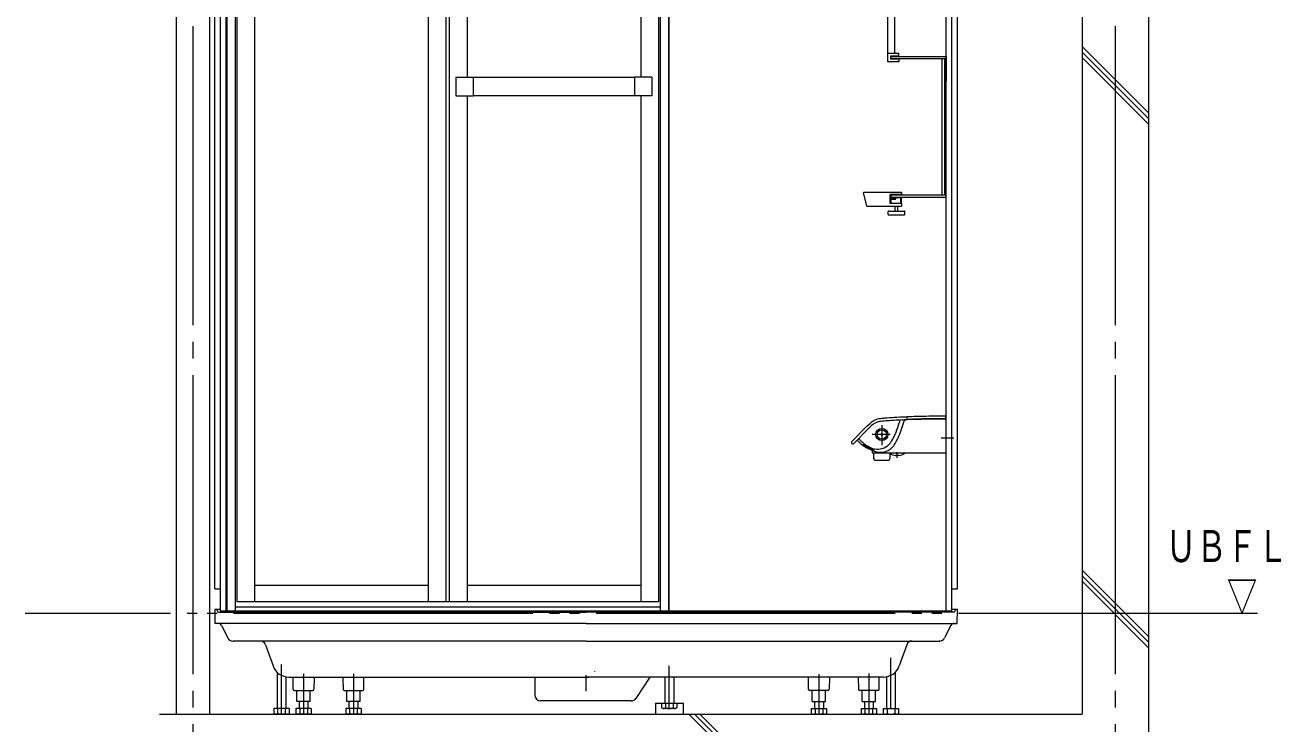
# Model space of a CAD drawing. Units: millimetres on the paper. Extents: x -305 to 305, y -152 to 152.
# Drawn here: x -140.4 to -64.8, y -98 to -56 of the extents above; entities that cross this region are included whole.
import ezdxf
from ezdxf.enums import TextEntityAlignment as Align

# ---------------------------------------------------------------- set-up
doc = ezdxf.new("R2010")
doc.units = ezdxf.units.MM
for name, pattern in [('DASHED2', [3, 2, -1]), ('LONG_CHAIN', [21, 18, -1, 1, -1]), ('LONG_DOUBLE_CHAIN', [21.8, 18, -1, 0.6, -0.6, 0.6, -1])]:
    doc.linetypes.add(name, pattern=pattern)
doc.layers.add('0-1_VIEW0001', color=7, linetype='DASHED2', lineweight=9)
doc.styles.add('ＭＳ ゴシック', font='')
doc.styles.get('ＭＳ ゴシック').set_extended_font_data('MS Gothic')

msp = doc.modelspace()

# ---------------------------------------------------------------- linework, layer by layer
at = {"layer": '0-1_VIEW0001', "linetype": 'Continuous'}
for p, q in [((-131.265, -14.02), (-131.265, -97.42)), ((-129.265, -14.02), (-129.265, -97.42)), ((-76.765, -14.02), (-76.765, -97.42)), ((-72.765, -14.02), (-72.765, -102.42)), ((-128.932, -89.887), (-128.932, -24.687)), ((-84.266, -89.887), (-84.266, -24.687)), ((-128.599, -91.22), (-128.599, -25.187)), ((-128.266, -91.22), (-128.266, -25.187)), ((-101.599, -91.22), (-101.599, -25.187)), ((-84.932, -77.82), (-84.932, -25.187)), ((-84.599, -91.22), (-84.599, -25.187)), ((-88.456, -58.17), (-88.456, -41.52)), ((-88.033, -57.654), (-88.033, -41.52)), ((-72.767, -61.242), (-76.767, -57.242)), ((-87.789, -57.654), (-88.456, -57.654)), ((-87.789, -58.17), (-88.456, -58.17)), ((-87.789, -57.82), (-88.289, -57.82)), ((-88.289, -57.82), (-88.289, -58.004)), ((-87.789, -57.837), (-88.289, -57.837)), ((-87.789, -58.004), (-88.289, -58.004)), ((-88.266, -57.937), (-88.266, -57.87)), ((-88.266, -57.937), (-88.266, -57.87)), ((-88.233, -57.837), (-84.933, -57.837)), ((-88.233, -57.97), (-84.933, -57.97)), ((-87.789, -57.837), (-87.789, -57.654)), ((-87.789, -58.004), (-87.789, -58.17)), ((-85.199, -57.97), (-85.199, -66.17)), ((-85.033, -57.97), (-85.033, -66.17)), ((-84.933, -57.837), (-84.933, -59.304)), ((-72.767, -61.575), (-76.767, -57.575)), ((-72.767, -61.908), (-76.767, -57.908)), ((-85.033, -59.304), (-84.933, -59.304)), ((-85.033, -64.837), (-84.933, -64.837)), ((-87.633, -66.02), (-89.919, -66.02)), ((-89.708, -66.854), (-89.919, -66.02)), ((-89.708, -66.854), (-89.919, -66.02)), ((-87.633, -66.154), (-88.299, -66.154)), ((-88.299, -66.687), (-88.299, -66.154)), ((-88.283, -66.17), (-88.283, -66.62)), ((-87.633, -66.17), (-88.283, -66.17)), ((-88.266, -66.204), (-88.266, -66.27)), ((-88.266, -66.437), (-87.966, -66.437)), ((-88.266, -66.437), (-88.266, -66.687)), ((-88.233, -66.17), (-84.933, -66.17)), ((-88.233, -66.304), (-88.233, -66.404)), ((-88.033, -66.404), (-88.233, -66.404)), ((-88.033, -66.304), (-88.033, -66.404)), ((-87.983, -66.337), (-87.666, -66.337)), ((-87.983, -66.404), (-87.983, -66.337)), ((-87.966, -66.404), (-87.983, -66.404)), ((-87.966, -66.437), (-87.966, -66.354)), ((-87.63, -66.354), (-87.966, -66.354)), ((-87.668, -66.687), (-87.668, -66.354)), ((-87.666, -66.687), (-87.666, -66.337)), ((-87.633, -66.02), (-87.633, -66.154)), ((-87.633, -66.154), (-87.633, -66.17)), ((-87.63, -66.687), (-87.63, -66.354)), ((-89.708, -66.854), (-87.633, -66.854)), ((-88.433, -67.345), (-88.433, -67.179)), ((-88.399, -67.145), (-87.466, -67.145)), ((-88.283, -66.62), (-88.299, -66.62)), ((-87.63, -66.687), (-88.299, -66.687)), ((-88.016, -67.145), (-88.016, -66.854)), ((-87.849, -67.145), (-87.849, -66.854)), ((-87.633, -66.687), (-87.633, -66.854)), ((-87.433, -67.345), (-87.433, -67.179)), ((-88.399, -67.379), (-87.466, -67.379)), ((-84.932, -91.22), (-84.932, -77.82)), ((-72.768, -92.754), (-76.767, -88.754)), ((-72.768, -93.087), (-76.767, -89.087)), ((-128.932, -89.887), (-128.599, -89.887)), ((-84.599, -89.887), (-84.266, -89.887)), ((-72.767, -93.421), (-76.767, -89.421)), ((-128.941, -91.12), (-128.941, -91.22)), ((-128.599, -91.12), (-128.941, -91.12)), ((-128.941, -91.226), (-128.941, -91.954)), ((-128.806, -91.189), (-128.807, -91.153)), ((-128.706, -91.287), (-106.599, -91.287)), ((-127.716, -91.22), (-128.599, -91.22)), ((-84.492, -91.287), (-106.599, -91.287)), ((-84.599, -91.22), (-102.149, -91.22)), ((-84.257, -91.12), (-84.599, -91.12)), ((-84.392, -91.189), (-84.391, -91.153)), ((-84.272, -91.954), (-84.257, -91.12)), ((-106.599, -91.954), (-128.941, -91.954)), ((-128.543, -92.083), (-128.166, -92.836)), ((-106.599, -91.954), (-84.272, -91.954)), ((-84.655, -92.083), (-85.032, -92.836)), ((-127.868, -93.02), (-127.834, -93.02)), ((-126.199, -93.02), (-127.834, -93.02)), ((-106.599, -93.02), (-126.774, -93.02)), ((-125.885, -93.242), (-125.433, -94.521)), ((-106.599, -93.02), (-86.424, -93.02)), ((-87.313, -93.242), (-87.766, -94.521)), ((-86.999, -93.02), (-85.364, -93.02)), ((-85.33, -93.02), (-85.364, -93.02)), ((-125.199, -94.982), (-125.199, -97.087)), ((-124.666, -95.171), (-124.666, -97.087)), ((-124.49, -95.187), (-106.459, -95.187)), ((-109.688, -95.187), (-109.678, -96.29)), ((-88.708, -95.187), (-106.575, -95.187)), ((-102.778, -95.187), (-103.605, -96.468)), ((-101.866, -95.187), (-101.866, -96.754)), ((-101.332, -95.187), (-101.332, -96.754)), ((-92.659, -95.187), (-96.539, -95.187)), ((-88.532, -95.171), (-88.532, -97.087)), ((-87.999, -94.892), (-87.999, -97.087)), ((-124.219, -95.921), (-124.231, -95.241)), ((-122.967, -95.241), (-122.979, -95.921)), ((-121.231, -95.241), (-121.219, -95.921)), ((-119.979, -95.921), (-119.967, -95.241)), ((-93.219, -95.921), (-93.231, -95.241)), ((-91.967, -95.241), (-91.979, -95.921)), ((-90.231, -95.241), (-90.219, -95.921)), ((-88.979, -95.921), (-88.967, -95.241)), ((-124.153, -95.987), (-123.045, -95.987)), ((-123.999, -96.654), (-123.999, -95.987)), ((-123.199, -96.654), (-123.999, -96.654)), ((-123.869, -96.654), (-123.869, -97.087)), ((-123.336, -96.654), (-123.336, -97.087)), ((-123.199, -96.654), (-123.199, -95.987)), ((-121.153, -95.987), (-120.033, -95.987)), ((-120.999, -96.654), (-120.999, -95.987)), ((-120.199, -96.654), (-120.999, -96.654)), ((-120.869, -96.654), (-120.869, -97.087)), ((-120.336, -96.654), (-120.336, -97.087)), ((-120.199, -96.654), (-120.199, -95.987)), ((-103.884, -96.62), (-109.345, -96.62)), ((-92.045, -95.987), (-93.165, -95.987)), ((-92.999, -96.654), (-92.999, -95.987)), ((-92.999, -96.654), (-92.199, -96.654)), ((-92.862, -96.654), (-92.862, -97.087)), ((-92.329, -96.654), (-92.329, -97.087)), ((-92.199, -96.654), (-92.199, -95.987)), ((-89.045, -95.987), (-90.153, -95.987)), ((-89.999, -96.654), (-89.999, -95.987)), ((-89.999, -96.654), (-89.199, -96.654)), ((-89.862, -96.654), (-89.862, -97.087)), ((-89.329, -96.654), (-89.329, -97.087)), ((-89.199, -96.654), (-89.199, -95.987)), ((-132.266, -97.42), (-76.765, -97.42)), ((-124.471, -97.087), (-125.394, -97.087)), ((-125.394, -97.087), (-125.394, -97.375)), ((-125.394, -97.375), (-125.316, -97.42)), ((-124.546, -97.42), (-125.312, -97.42)), ((-125.163, -97.087), (-125.163, -97.375)), ((-124.702, -97.087), (-124.702, -97.375)), ((-124.549, -97.42), (-124.471, -97.375)), ((-124.471, -97.087), (-124.471, -97.375)), ((-123.141, -97.087), (-124.064, -97.087)), ((-124.064, -97.087), (-124.064, -97.375)), ((-124.064, -97.375), (-123.986, -97.42)), ((-123.216, -97.42), (-123.982, -97.42)), ((-123.833, -97.087), (-123.833, -97.375)), ((-123.372, -97.087), (-123.372, -97.375)), ((-123.219, -97.42), (-123.141, -97.375)), ((-123.141, -97.087), (-123.141, -97.375)), ((-120.141, -97.087), (-121.064, -97.087)), ((-121.064, -97.087), (-121.064, -97.375)), ((-121.064, -97.375), (-120.986, -97.42)), ((-120.216, -97.42), (-120.982, -97.42)), ((-120.833, -97.087), (-120.833, -97.375)), ((-120.372, -97.087), (-120.372, -97.375)), ((-120.219, -97.42), (-120.141, -97.375)), ((-120.141, -97.087), (-120.141, -97.375)), ((-102.432, -96.754), (-102.432, -97.421)), ((-102.061, -96.754), (-102.061, -97.042)), ((-102.061, -96.754), (-101.137, -96.754)), ((-101.982, -97.087), (-102.061, -97.042)), ((-101.216, -97.087), (-101.982, -97.087)), ((-101.83, -96.754), (-101.83, -97.042)), ((-101.368, -96.754), (-101.368, -97.042)), ((-101.137, -97.042), (-101.216, -97.087)), ((-101.137, -96.754), (-101.137, -97.042)), ((-100.423, -97.42), (-95.423, -102.42)), ((-100.09, -97.42), (-95.09, -102.42)), ((-99.757, -97.42), (-94.757, -102.42)), ((-93.058, -97.087), (-93.058, -97.375)), ((-93.058, -97.087), (-92.134, -97.087)), ((-92.979, -97.42), (-93.058, -97.375)), ((-92.982, -97.42), (-92.216, -97.42)), ((-92.827, -97.087), (-92.827, -97.375)), ((-92.365, -97.087), (-92.365, -97.375)), ((-92.134, -97.375), (-92.212, -97.42)), ((-92.134, -97.087), (-92.134, -97.375)), ((-90.058, -97.087), (-90.058, -97.375)), ((-90.058, -97.087), (-89.134, -97.087)), ((-89.979, -97.42), (-90.058, -97.375)), ((-89.982, -97.42), (-89.216, -97.42)), ((-89.827, -97.087), (-89.827, -97.375)), ((-89.365, -97.087), (-89.365, -97.375)), ((-89.134, -97.375), (-89.212, -97.42)), ((-89.134, -97.087), (-89.134, -97.375)), ((-88.728, -97.087), (-88.728, -97.375)), ((-88.728, -97.087), (-87.804, -97.087)), ((-88.649, -97.42), (-88.728, -97.375)), ((-88.497, -97.087), (-88.497, -97.375)), ((-88.035, -97.087), (-88.035, -97.375)), ((-87.804, -97.375), (-87.882, -97.42)), ((-87.804, -97.087), (-87.804, -97.375))]:
    msp.add_line(p, q, dxfattribs=at)
at = {"layer": '0-1_VIEW0001', "linetype": 'LONG_CHAIN'}
for p, q in [((-130.266, -14.02), (-130.266, -102.42)), ((-74.766, -14.02), (-74.766, -102.42)), ((-124.932, -97.457), (-124.932, -94.425)), ((-88.266, -97.124), (-88.266, -94.025)), ((-123.602, -94.992), (-123.602, -97.42)), ((-120.602, -94.992), (-120.602, -97.42)), ((-106.599, -96.029), (-106.599, -95.072)), ((-101.599, -97.124), (-101.599, -94.507)), ((-92.596, -95.008), (-92.596, -97.42)), ((-89.596, -94.966), (-89.596, -97.42))]:
    msp.add_line(p, q, dxfattribs=at)
at = {"layer": '0-1_VIEW0001', "color": 5, "linetype": 'Continuous'}
for p, q in [((-128.216, -25.187), (-128.216, -91.22)), ((-127.716, -25.187), (-127.716, -91.27)), ((-102.149, -25.187), (-102.149, -91.27)), ((-101.649, -25.187), (-101.649, -91.22)), ((-127.616, -27.787), (-127.616, -90.653)), ((-126.549, -27.787), (-126.549, -90.653)), ((-116.099, -27.787), (-116.099, -90.653)), ((-115.032, -27.787), (-115.032, -90.653)), ((-114.832, -27.787), (-114.832, -90.653)), ((-113.766, -27.787), (-113.766, -59.095)), ((-103.316, -27.787), (-103.316, -59.095)), ((-102.249, -27.787), (-102.249, -90.653)), ((-114.432, -59.095), (-114.432, -60.212)), ((-114.432, -59.095), (-113.399, -59.095)), ((-113.399, -59.095), (-113.399, -60.212)), ((-103.682, -59.098), (-113.399, -59.098)), ((-103.682, -59.095), (-103.682, -60.212)), ((-102.649, -59.095), (-103.682, -59.095)), ((-102.649, -59.095), (-102.649, -60.212)), ((-114.432, -60.212), (-113.399, -60.212)), ((-113.766, -60.212), (-113.766, -90.653)), ((-103.682, -60.208), (-113.399, -60.208)), ((-102.649, -60.212), (-103.682, -60.212)), ((-103.316, -60.212), (-103.316, -90.653)), ((-90.609, -81.013), (-89.686, -80.074)), ((-89.686, -80.074), (-89.521, -79.92)), ((-89.586, -80.21), (-89.424, -80.057)), ((-87.723, -79.721), (-87.766, -79.879)), ((-87.59, -79.715), (-87.359, -79.704)), ((-87.462, -79.709), (-87.492, -79.833)), ((-85.001, -79.659), (-84.989, -79.659)), ((-84.965, -79.64), (-84.998, -79.64)), ((-84.989, -79.659), (-84.984, -79.659)), ((-84.965, -79.64), (-84.967, -79.52)), ((-84.966, -79.679), (-84.966, -81.67)), ((-84.949, -79.604), (-84.965, -79.604)), ((-84.932, -81.604), (-84.932, -79.62)), ((-90.489, -81.128), (-89.586, -80.21)), ((-89.934, -81.217), (-89.923, -81.228)), ((-89.914, -81.213), (-89.92, -81.211)), ((-89.747, -81.302), (-89.839, -81.252)), ((-89.695, -81.332), (-89.747, -81.303)), ((-89.446, -81.52), (-89.625, -81.441)), ((-89.391, -81.544), (-89.384, -81.672)), ((-89.309, -81.536), (-89.334, -81.523)), ((-89.322, -81.558), (-89.301, -81.563)), ((-89.29, -81.547), (-89.309, -81.536)), ((-84.999, -81.704), (-89.351, -81.704)), ((-89.299, -82.023), (-89.299, -81.704)), ((-89.27, -82.114), (-89.298, -82.028)), ((-89.254, -82.126), (-88.378, -82.126)), ((-88.333, -82.028), (-88.362, -82.114)), ((-88.332, -81.715), (-88.332, -82.023)), ((-87.789, -81.851), (-87.983, -81.851)), ((-84.949, -81.62), (-84.966, -81.62)), ((-126.549, -89.653), (-116.099, -89.653)), ((-113.766, -89.653), (-103.316, -89.653)), ((-102.249, -90.653), (-127.616, -90.653)), ((-101.649, -91.22), (-128.216, -91.22)), ((-102.149, -90.987), (-127.716, -90.987)), ((-102.149, -91.27), (-127.716, -91.27)), ((-127.924, -91.961), (-127.928, -91.961)), ((-85.274, -91.961), (-85.27, -91.961))]:
    msp.add_line(p, q, dxfattribs=at)
at = {"layer": '0-1_VIEW0001', "color": 5, "linetype": 'LONG_CHAIN'}
for p, q in [((-88.816, -80.021), (-88.816, -81.234)), ((-88.312, -80.587), (-89.396, -80.587)), ((-85.244, -80.787), (-84.485, -80.787)), ((-87.886, -81.999), (-87.886, -81.651))]:
    msp.add_line(p, q, dxfattribs=at)
at = {"layer": '0-1_VIEW0001', "linetype": 'LONG_DOUBLE_CHAIN'}
msp.add_line((-66.207, -91.354), (-140.354, -91.354), dxfattribs=at)
at = {"layer": '0-1_VIEW0001', "linetype": 'Continuous'}
for points in [[(-88.233, -66.304), (-84.933, -66.304), (-84.933, -64.837)], [(-87.633, -66.02), (-87.633, -66.154), (-87.633, -66.17)], [(-102.432, -96.754), (-100.766, -96.754), (-100.766, -97.421)]]:
    msp.add_lwpolyline(points, dxfattribs=at)
at = {"layer": '0-1_VIEW0001', "color": 5, "linetype": 'Continuous'}
for points in [[(-89.694, -81.332), (-89.688, -81.335), (-89.683, -81.338), (-89.677, -81.341), (-89.672, -81.344), (-89.666, -81.348), (-89.66, -81.351), (-89.655, -81.354), (-89.649, -81.357), (-89.643, -81.36), (-89.638, -81.363)], [(-89.421, -81.479), (-89.471, -81.453), (-89.525, -81.424), (-89.581, -81.394), (-89.638, -81.363)], [(-89.334, -81.523), (-89.406, -81.487), (-89.421, -81.479)], [(-89.283, -81.564), (-89.281, -81.562), (-89.279, -81.561)]]:
    msp.add_lwpolyline(points, dxfattribs=at)
for radius in [0.368, 0.28, 0.05]:
    msp.add_circle((-88.816, -80.587), radius, dxfattribs=at)
at = {"layer": '0-1_VIEW0001', "linetype": 'Continuous'}
for centre, radius, start, end in [((-88.233, -57.87), 0.0333, 90, 180), ((-88.233, -57.87), 0.0333, 90, 180), ((-88.233, -57.937), 0.0333, 180, 270), ((-88.233, -57.937), 0.0333, 180, 270), ((-88.233, -66.204), 0.0333, 90, 180), ((-88.233, -66.27), 0.0333, 180, 270), ((-88.399, -67.179), 0.0333, 90, 180), ((-87.466, -67.179), 0.0333, 0, 90), ((-88.399, -67.345), 0.0333, 180, 270), ((-87.466, -67.345), 0.0333, 270, 0), ((-128.84, -91.154), 0.0333, 1, 90), ((-128.706, -91.187), 0.1, 181, 270), ((-84.492, -91.187), 0.1, 270, 359), ((-84.358, -91.154), 0.0333, 90, 179), ((-128.752, -92.187), 0.233, 26.56505, 90), ((-84.447, -92.187), 0.233, 90, 153.43495), ((-127.868, -92.687), 0.333, 206.56505, 270), ((-85.33, -92.687), 0.333, 270, 333.43495), ((-126.2, -93.354), 0.333, 19.50245, 90), ((-86.999, -93.354), 0.333, 90, 160.49755), ((-124.49, -94.187), 1, 199.50245, 270), ((-106.096, -94.842), 0.0033, 180, 304.88769), ((-88.708, -94.187), 1, 270, 340.49755), ((-124.153, -95.92), 0.0667, 181.00003, 270), ((-123.045, -95.92), 0.0667, 270, 358.99997), ((-121.153, -95.92), 0.0667, 181.00003, 270), ((-120.045, -95.92), 0.0667, 270, 358.99997), ((-93.153, -95.92), 0.0667, 181.00003, 270), ((-92.045, -95.92), 0.0667, 270, 358.99997), ((-90.153, -95.92), 0.0667, 181.00003, 270), ((-89.045, -95.92), 0.0667, 270, 358.99997), ((-109.345, -96.287), 0.333, 180.5, 270), ((-103.885, -96.287), 0.333, 270, 327.14692), ((-125.322, -97.12), 0.3, 271.20516, 301.93849), ((-124.932, -96.809), 0.611, 247.78221, 292.21882), ((-124.543, -97.12), 0.3, 238.06151, 268.79484), ((-123.992, -97.12), 0.3, 271.20516, 301.93849), ((-123.602, -96.809), 0.611, 247.78221, 292.21882), ((-123.213, -97.12), 0.3, 238.06151, 268.79484), ((-120.992, -97.12), 0.3, 271.20516, 301.93849), ((-120.602, -96.809), 0.611, 247.78221, 292.21882), ((-120.213, -97.12), 0.3, 238.06151, 268.79484), ((-101.989, -96.787), 0.3, 271.20516, 301.93849), ((-101.599, -96.476), 0.611, 247.78118, 292.2178), ((-101.209, -96.787), 0.3, 238.06151, 268.79485), ((-92.985, -97.12), 0.3, 271.20516, 301.93849), ((-92.596, -96.809), 0.611, 247.78118, 292.2178), ((-92.206, -97.12), 0.3, 238.06151, 268.79485), ((-89.985, -97.12), 0.3, 271.20516, 301.93849), ((-89.596, -96.809), 0.611, 247.78118, 292.2178), ((-89.206, -97.12), 0.3, 238.06151, 268.79485), ((-88.655, -97.12), 0.3, 271.20516, 301.93849), ((-88.266, -96.809), 0.611, 247.78118, 292.2178), ((-87.876, -97.12), 0.3, 238.06151, 268.79485)]:
    msp.add_arc(centre, radius, start, end, dxfattribs=at)
at = {"layer": '0-1_VIEW0001', "color": 5, "linetype": 'Continuous'}
for centre, radius, start, end in [((-88.643, -80.923), 1.333, 117.84237, 131.23211), ((-88.546, -81.06), 1.333, 119.70313, 131.18312), ((-88.811, -80.635), 1, 94.34046, 117.03627), ((-88.751, -80.792), 1, 112.96053, 117.1081), ((-88.758, -80.795), 1, 99.68989, 112.49765), ((-86.127, -106.329), 26.667, 95.30733, 96.02698), ((-86.033, -106.152), 26.667, 95.63205, 96.14243), ((-86.443, -106.189), 26.667, 92.12143, 94.74753), ((-86.459, -106.358), 26.667, 92.42933, 94.58961), ((-91.651, -78.926), 4, 328.86637, 346.22681), ((-91.384, -78.909), 4, 339.11937, 346.64484), ((-85.838, -113.007), 33.333, 91.38397, 92.7943), ((-85.974, -106.167), 26.667, 90.7195, 93.1299), ((-87.362, -79.621), 0.0833, 272.1187, 91.23239), ((-85.541, -112.975), 33.333, 90.54453, 93.04898), ((-85.518, -112.998), 33.333, 90.52385, 91.93417), ((-85.331, -106.152), 26.667, 89.28964, 92.10192), ((-85.335, -106.305), 26.667, 89.27679, 91.12443), ((-85.104, -112.992), 33.333, 89.82311, 91.23598), ((-85, -79.52), 0.0333, 1, 90.03837), ((-84.984, -79.675), 0.0167, 17.33134, 90.01676), ((-84.982, -79.679), 0.0167, 0, 31.28465), ((-84.949, -79.62), 0.0167, 0, 90), ((-88.283, -79), 2.667, 223.61383, 241.87063), ((-91.449, -79.092), 4, 327.68106, 341.90491), ((-90.549, -81.071), 0.0833, 136.07531, 318.20648), ((-88.368, -79.089), 2.667, 223.61383, 241.88578), ((-89.931, -81.213), 0.005, 84.50519, 230.42256), ((-89.935, -81.241), 0.0333, 64.81175, 82.47377), ((-88.313, -79.102), 2.667, 232.87113, 239.93174), ((-91.087, -83.609), 2.667, 62.09208, 63.92168), ((-88.391, -79.059), 2.667, 241.84892, 249.56662), ((-89.183, -80.787), 0.668, 237.68384, 253.7617), ((-88.34, -79.094), 2.667, 245.47888, 255.92177), ((-89.069, -80.467), 1.008, 252.6283, 306.67292), ((-89.286, -81.499), 0.0667, 256.97327, 269.60052), ((-89.327, -81.603), 0.0667, 44.56831, 56.44256), ((-89.307, -81.502), 0.0667, 288.35521, 291.754), ((-89.296, -81.561), 0.0167, 1.78538, 16.67769), ((-88.895, -80.653), 1.008, 249.40311, 304.97414), ((-90.278, -79.318), 2.667, 312.77192, 316.725), ((-90.448, -79.518), 2.667, 322.3762, 326.37732), ((-89.964, -79.382), 2.667, 308.15223, 311.71445), ((-90.151, -79.566), 2.667, 317.36566, 321.36678), ((-89.351, -81.67), 0.0333, 183, 270), ((-89.282, -82.023), 0.0167, 180, 198.43495), ((-89.254, -82.109), 0.0167, 198.43495, 270), ((-88.815, -81.035), 0.668, 255.05172, 270), ((-88.378, -82.109), 0.0167, 270, 341.56505), ((-88.37, -81.77), 0.0667, 54.8593, 90), ((-88.349, -82.023), 0.0167, 341.56505, 0), ((-87.886, -81.082), 0.775, 234.85931, 262.79663), ((-87.886, -81.082), 0.775, 277.195, 305.14069), ((-87.402, -81.77), 0.0667, 90, 125.14069), ((-84.999, -81.67), 0.0333, 270, 0), ((-84.949, -81.604), 0.0167, 270, 0)]:
    msp.add_arc(centre, radius, start, end, dxfattribs=at)

# ---------------------------------------------------------------- texts
at = {"layer": '0-1_VIEW0001', "style": 'ＭＳ ゴシック', "width": 0.7}
for s, p in [('ＵＢＦＬ', (-71.724, -88.842)), ('\u3000\u3000▽', (-71.724, -91.84))]:
    msp.add_text(s, height=1.921, dxfattribs=at).set_placement(p, align=Align.BOTTOM_LEFT)

doc.saveas('drawing.dxf')
